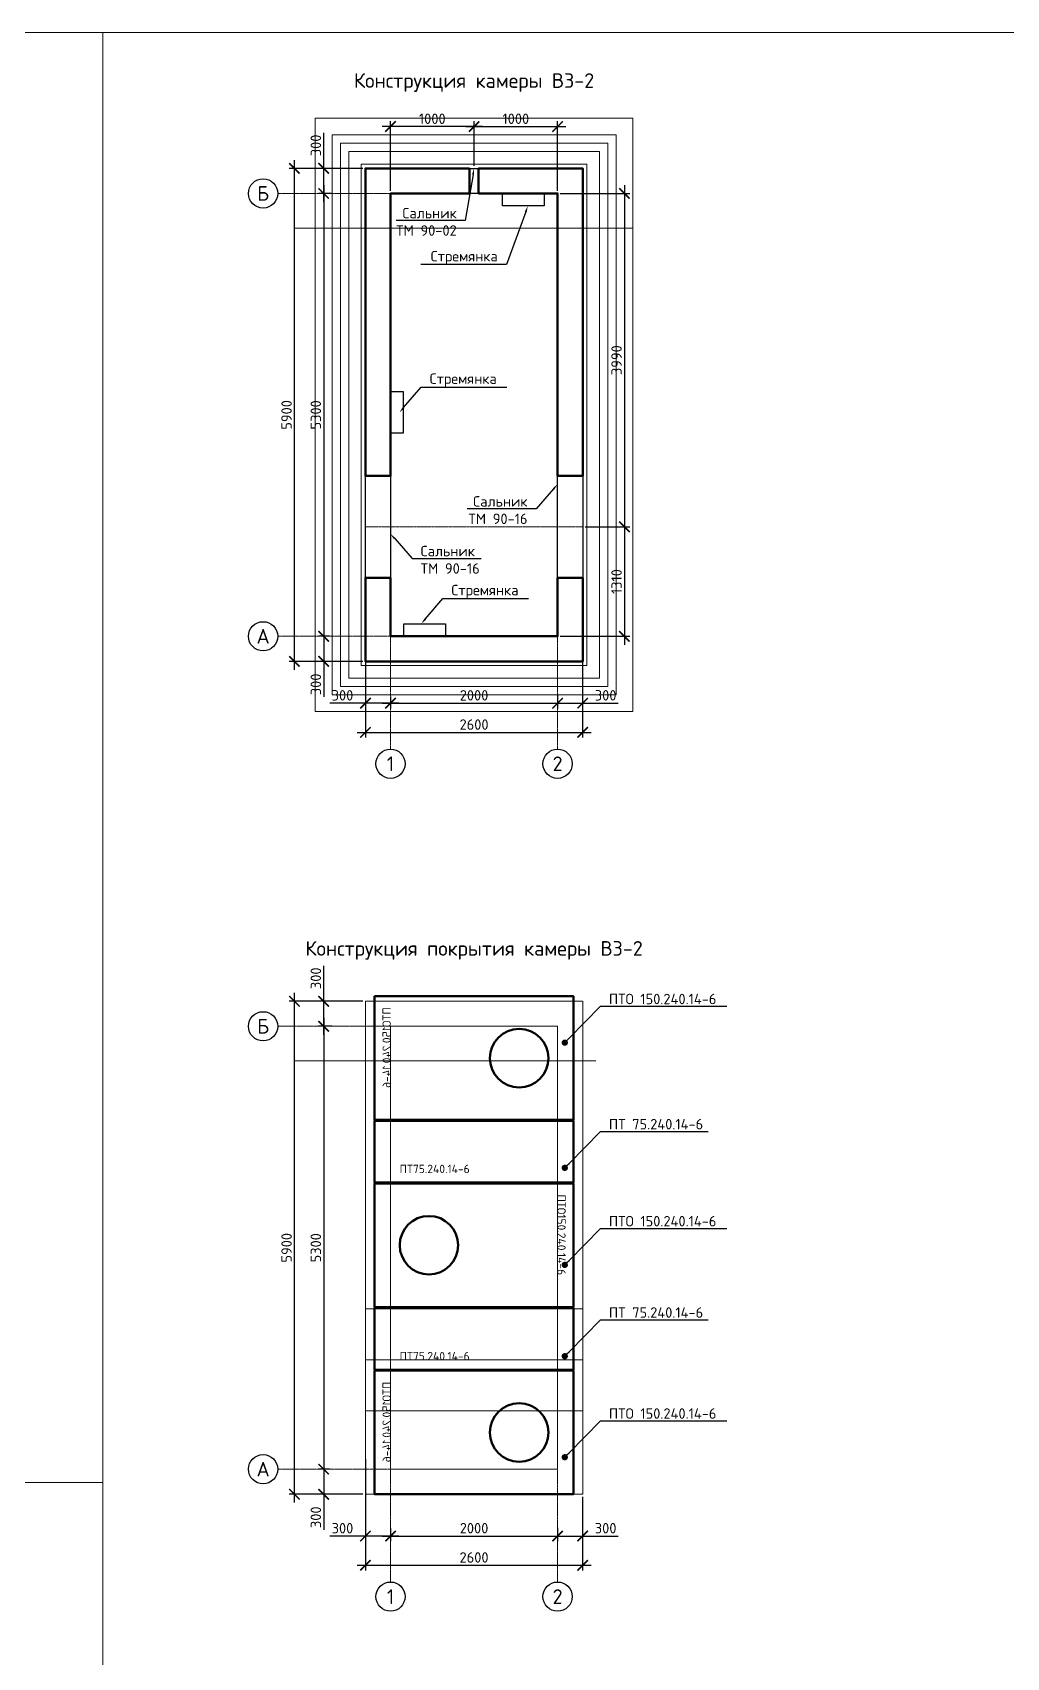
# Model space of a CAD drawing. Header units: millimetres. Extents: x 4549725 to 4654742, y -2132028 to -2073990.
# Drawn here: x 4595594 to 4607252, y -2109401 to -2089955 of the extents above; entities that cross this region are included whole.
import ezdxf
from ezdxf import colors
from ezdxf.entities.mleader import LeaderData, LeaderLine
from ezdxf.math import Vec2, Vec3

# ---------------------------------------------------------------- set-up
doc = ezdxf.new("R2010")
doc.units = ezdxf.units.MM
doc.linetypes.add('CENTER2', pattern=[28.575, 19.05, -3.175, 3.175, -3.175])
doc.linetypes.add('HIDDEN', pattern=[9.525, 6.35, -3.175])
doc.layers.get('Defpoints').update_dxf_attribs({"color": 3})
for name, color, linetype, lineweight in [('второстепенные', 7, 'Continuous', 25), ('выноски', 7, 'Continuous', 20), ('невидимые', 7, 'HIDDEN', 18), ('Оси', 7, 'CENTER2', 20), ('основная конструкция', 7, 'Continuous', 50), ('Текст', 7, 'Continuous', 18)]:
    doc.layers.add(name, color=color, linetype=linetype, lineweight=lineweight)
doc.layers.add('помощь', color=1, linetype='Continuous', lineweight=0, plot=False)
doc.layers.add('Размеры', color=7, linetype='Continuous')
doc.styles.add('ISOCPEUR', font='isocpeur.ttf')
doc.dimstyles.new('SPDS-ISOCUP', dxfattribs={"dimscale": 100, "dimtxt": 2.5, "dimasz": 2.5, "dimexe": 1.25, "dimexo": 0.625, "dimtad": 1, "dimdec": 0, "dimrnd": 0.001, "dimtxsty": 'ISOCPEUR', "dimblk": 'ARCHTICK', "dimcen": 2.5, "dimdle": 2, "dimadec": 0, "dimazin": 2, "dimtfac": 0.75, "dimtdec": 0, "dimtmove": 1, "dimatfit": 3, "dimfxl": 1, "dimtolj": 1, "dimarcsym": 1})

# ---------------------------------------------------------------- blocks, each defined once
blk = doc.blocks.new('_ArchTick')
at = {"color": 0, "linetype": 'ByBlock', "const_width": 0.15}
blk.add_lwpolyline([(-0.5, -0.5), (0.5, 0.5)], dxfattribs=at)
blk = doc.blocks.new('*D227')
at = {"layer": 'Defpoints', "color": 0, "transparency": 16777216}
for p in [(4599579, -2097031), (4599579, -2097981), (4599879, -2097869)]:
    blk.add_point(p, dxfattribs=at)
at = {"layer": 'Размеры', "color": 0, "lineweight": -2, "transparency": 16777216}
for p, q in [((4599579, -2097062), (4599579, -2098043)), ((4599579, -2097981), (4599154, -2097981)), ((4599979, -2097981), (4599579, -2097981)), ((4599879, -2097900), (4599879, -2098043))]:
    blk.add_line(p, q, dxfattribs=at)
at = {"layer": 'Размеры', "color": 0, "lineweight": -2, "transparency": 16777216, "xscale": 125, "yscale": 125, "zscale": 125, "rotation": 180}
blk.add_blockref('_ArchTick', (4599579, -2097981), dxfattribs=at)
at = {"layer": 'Размеры', "color": 0, "lineweight": -2, "transparency": 16777216, "xscale": 125, "yscale": 125, "zscale": 125}
blk.add_blockref('_ArchTick', (4599879, -2097981), dxfattribs=at)
at = {"layer": 'Размеры', "color": 0, "transparency": 16777216, "insert": (4599304, -2097887), "char_height": 125, "attachment_point": 5, "style": 'ISOCPEUR'}
blk.add_mtext('\\A1;300', dxfattribs=at)
blk = doc.blocks.new('*D228')
at = {"layer": 'Defpoints', "color": 0, "transparency": 16777216}
for p in [(4601879, -2097860), (4599879, -2097869), (4601879, -2097981)]:
    blk.add_point(p, dxfattribs=at)
at = {"layer": 'Размеры', "color": 0, "lineweight": -2, "transparency": 16777216}
for p, q in [((4599779, -2097981), (4601979, -2097981)), ((4599879, -2097900), (4599879, -2098043)), ((4601879, -2097891), (4601879, -2098043))]:
    blk.add_line(p, q, dxfattribs=at)
at = {"layer": 'Размеры', "color": 0, "lineweight": -2, "transparency": 16777216, "xscale": 125, "yscale": 125, "zscale": 125, "rotation": 180}
blk.add_blockref('_ArchTick', (4599879, -2097981), dxfattribs=at)
at = {"layer": 'Размеры', "color": 0, "lineweight": -2, "transparency": 16777216, "xscale": 125, "yscale": 125, "zscale": 125}
blk.add_blockref('_ArchTick', (4601879, -2097981), dxfattribs=at)
at = {"layer": 'Размеры', "color": 0, "transparency": 16777216, "insert": (4600879, -2097887), "char_height": 125, "attachment_point": 5, "style": 'ISOCPEUR'}
blk.add_mtext('\\A1;2000', dxfattribs=at)
blk = doc.blocks.new('*D229')
at = {"layer": 'Defpoints', "color": 0, "transparency": 16777216}
for p in [(4602179, -2097031), (4601879, -2097860), (4602179, -2097981)]:
    blk.add_point(p, dxfattribs=at)
at = {"layer": 'Размеры', "color": 0, "lineweight": -2, "transparency": 16777216}
for p, q in [((4602179, -2097062), (4602179, -2098043)), ((4601779, -2097981), (4602179, -2097981)), ((4601879, -2097891), (4601879, -2098043)), ((4602179, -2097981), (4602604, -2097981))]:
    blk.add_line(p, q, dxfattribs=at)
at = {"layer": 'Размеры', "color": 0, "lineweight": -2, "transparency": 16777216, "xscale": 125, "yscale": 125, "zscale": 125, "rotation": 180}
blk.add_blockref('_ArchTick', (4601879, -2097981), dxfattribs=at)
at = {"layer": 'Размеры', "color": 0, "lineweight": -2, "transparency": 16777216, "xscale": 125, "yscale": 125, "zscale": 125}
blk.add_blockref('_ArchTick', (4602179, -2097981), dxfattribs=at)
at = {"layer": 'Размеры', "color": 0, "transparency": 16777216, "insert": (4602454, -2097887), "char_height": 125, "attachment_point": 5, "style": 'ISOCPEUR'}
blk.add_mtext('\\A1;300', dxfattribs=at)
blk = doc.blocks.new('*D195')
at = {"layer": 'Defpoints', "color": 0, "transparency": 16777216}
for p in [(4599579, -2097481), (4602179, -2097481), (4602179, -2098331)]:
    blk.add_point(p, dxfattribs=at)
at = {"layer": 'Размеры', "color": 0, "lineweight": -2, "transparency": 16777216}
for p, q in [((4599579, -2097512), (4599579, -2098393)), ((4602179, -2097512), (4602179, -2098393)), ((4599479, -2098331), (4602279, -2098331))]:
    blk.add_line(p, q, dxfattribs=at)
at = {"layer": 'Размеры', "color": 0, "lineweight": -2, "transparency": 16777216, "xscale": 125, "yscale": 125, "zscale": 125, "rotation": 180}
blk.add_blockref('_ArchTick', (4599579, -2098331), dxfattribs=at)
at = {"layer": 'Размеры', "color": 0, "lineweight": -2, "transparency": 16777216, "xscale": 125, "yscale": 125, "zscale": 125}
blk.add_blockref('_ArchTick', (4602179, -2098331), dxfattribs=at)
at = {"layer": 'Размеры', "color": 0, "transparency": 16777216, "insert": (4600879, -2098237), "char_height": 125, "attachment_point": 5, "style": 'ISOCPEUR'}
blk.add_mtext('\\A1;2600', dxfattribs=at)
blk = doc.blocks.new('*D196')
at = {"layer": 'Defpoints', "color": 0, "transparency": 16777216}
for p in [(4599079, -2091581), (4599579, -2091581), (4599204, -2091881)]:
    blk.add_point(p, dxfattribs=at)
at = {"layer": 'Размеры', "color": 0, "lineweight": -2, "transparency": 16777216}
for p, q in [((4599079, -2091581), (4599079, -2091156)), ((4599548, -2091581), (4599017, -2091581)), ((4599079, -2091981), (4599079, -2091581)), ((4599173, -2091881), (4599017, -2091881))]:
    blk.add_line(p, q, dxfattribs=at)
at = {"layer": 'Размеры', "color": 0, "lineweight": -2, "transparency": 16777216, "xscale": 125, "yscale": 125, "zscale": 125}
for p, rotation in [((4599079, -2091581), 90), ((4599079, -2091881), 270)]:
    blk.add_blockref('_ArchTick', p, dxfattribs=dict(at, rotation=rotation))
at = {"layer": 'Размеры', "color": 0, "transparency": 16777216, "insert": (4598985, -2091306), "char_height": 125, "attachment_point": 5, "rotation": 90, "style": 'ISOCPEUR'}
blk.add_mtext('\\A1;300', dxfattribs=at)
blk = doc.blocks.new('*D197')
at = {"layer": 'Defpoints', "color": 0, "transparency": 16777216}
for p in [(4599199, -2091881), (4599079, -2097181), (4599180, -2097181)]:
    blk.add_point(p, dxfattribs=at)
at = {"layer": 'Размеры', "color": 0, "lineweight": -2, "transparency": 16777216}
for p, q in [((4599079, -2091781), (4599079, -2097281)), ((4599168, -2091881), (4599017, -2091881)), ((4599148, -2097181), (4599017, -2097181))]:
    blk.add_line(p, q, dxfattribs=at)
at = {"layer": 'Размеры', "color": 0, "lineweight": -2, "transparency": 16777216, "xscale": 125, "yscale": 125, "zscale": 125}
for p, rotation in [((4599079, -2091881), 90), ((4599079, -2097181), 270)]:
    blk.add_blockref('_ArchTick', p, dxfattribs=dict(at, rotation=rotation))
at = {"layer": 'Размеры', "color": 0, "transparency": 16777216, "insert": (4598985, -2094531), "char_height": 125, "attachment_point": 5, "rotation": 90, "style": 'ISOCPEUR'}
blk.add_mtext('\\A1;5300', dxfattribs=at)
blk = doc.blocks.new('*D198')
at = {"layer": 'Defpoints', "color": 0, "transparency": 16777216}
for p in [(4599180, -2097181), (4599079, -2097481), (4599579, -2097481)]:
    blk.add_point(p, dxfattribs=at)
at = {"layer": 'Размеры', "color": 0, "lineweight": -2, "transparency": 16777216}
for p, q in [((4599079, -2097081), (4599079, -2097481)), ((4599148, -2097181), (4599017, -2097181)), ((4599548, -2097481), (4599017, -2097481)), ((4599079, -2097481), (4599079, -2097906))]:
    blk.add_line(p, q, dxfattribs=at)
at = {"layer": 'Размеры', "color": 0, "lineweight": -2, "transparency": 16777216, "xscale": 125, "yscale": 125, "zscale": 125}
for p, rotation in [((4599079, -2097181), 90), ((4599079, -2097481), 270)]:
    blk.add_blockref('_ArchTick', p, dxfattribs=dict(at, rotation=rotation))
at = {"layer": 'Размеры', "color": 0, "transparency": 16777216, "insert": (4598985, -2097756), "char_height": 125, "attachment_point": 5, "rotation": 90, "style": 'ISOCPEUR'}
blk.add_mtext('\\A1;300', dxfattribs=at)
blk = doc.blocks.new('*D199')
at = {"layer": 'Defpoints', "color": 0, "transparency": 16777216}
for p in [(4598729, -2091581), (4599579, -2091581), (4599579, -2097481)]:
    blk.add_point(p, dxfattribs=at)
at = {"layer": 'Размеры', "color": 0, "lineweight": -2, "transparency": 16777216}
for p, q in [((4599548, -2091581), (4598667, -2091581)), ((4598729, -2097581), (4598729, -2091481)), ((4599548, -2097481), (4598667, -2097481))]:
    blk.add_line(p, q, dxfattribs=at)
at = {"layer": 'Размеры', "color": 0, "lineweight": -2, "transparency": 16777216, "xscale": 125, "yscale": 125, "zscale": 125}
for p, rotation in [((4598729, -2091581), 90), ((4598729, -2097481), 270)]:
    blk.add_blockref('_ArchTick', p, dxfattribs=dict(at, rotation=rotation))
at = {"layer": 'Размеры', "color": 0, "transparency": 16777216, "insert": (4598635, -2094531), "char_height": 125, "attachment_point": 5, "rotation": 90, "style": 'ISOCPEUR'}
blk.add_mtext('\\A1;5900', dxfattribs=at)
blk = doc.blocks.new('*D204')
at = {"layer": 'Defpoints', "color": 0, "transparency": 16777216}
for p in [(4601879, -2091881), (4602179, -2095871), (4602679, -2095871)]:
    blk.add_point(p, dxfattribs=at)
at = {"layer": 'Размеры', "color": 0, "lineweight": -2, "transparency": 16777216}
for p, q in [((4602679, -2091781), (4602679, -2095971)), ((4601910, -2091881), (4602742, -2091881)), ((4602210, -2095871), (4602742, -2095871))]:
    blk.add_line(p, q, dxfattribs=at)
at = {"layer": 'Размеры', "color": 0, "lineweight": -2, "transparency": 16777216, "xscale": 125, "yscale": 125, "zscale": 125}
for p, rotation in [((4602679, -2091881), 90), ((4602679, -2095871), 270)]:
    blk.add_blockref('_ArchTick', p, dxfattribs=dict(at, rotation=rotation))
at = {"layer": 'Размеры', "color": 0, "transparency": 16777216, "insert": (4602585, -2093876), "char_height": 125, "attachment_point": 5, "rotation": 90, "style": 'ISOCPEUR'}
blk.add_mtext('\\A1;3990', dxfattribs=at)
blk = doc.blocks.new('*D230')
at = {"layer": 'Defpoints', "color": 0, "transparency": 16777216}
for p in [(4599579, -2106998), (4599579, -2107948), (4599879, -2107823)]:
    blk.add_point(p, dxfattribs=at)
at = {"layer": 'Размеры', "color": 0, "lineweight": -2, "transparency": 16777216}
for p, q in [((4599579, -2107029), (4599579, -2108010)), ((4599579, -2107948), (4599154, -2107948)), ((4599979, -2107948), (4599579, -2107948)), ((4599879, -2107854), (4599879, -2108010))]:
    blk.add_line(p, q, dxfattribs=at)
at = {"layer": 'Размеры', "color": 0, "lineweight": -2, "transparency": 16777216, "xscale": 125, "yscale": 125, "zscale": 125, "rotation": 180}
blk.add_blockref('_ArchTick', (4599579, -2107948), dxfattribs=at)
at = {"layer": 'Размеры', "color": 0, "lineweight": -2, "transparency": 16777216, "xscale": 125, "yscale": 125, "zscale": 125}
blk.add_blockref('_ArchTick', (4599879, -2107948), dxfattribs=at)
at = {"layer": 'Размеры', "color": 0, "transparency": 16777216, "insert": (4599304, -2107854), "char_height": 125, "attachment_point": 5, "style": 'ISOCPEUR'}
blk.add_mtext('\\A1;300', dxfattribs=at)
blk = doc.blocks.new('*D231')
at = {"layer": 'Defpoints', "color": 0, "transparency": 16777216}
for p in [(4599879, -2107823), (4601879, -2107817), (4601879, -2107948)]:
    blk.add_point(p, dxfattribs=at)
at = {"layer": 'Размеры', "color": 0, "lineweight": -2, "transparency": 16777216}
for p, q in [((4599779, -2107948), (4601979, -2107948)), ((4599879, -2107854), (4599879, -2108010)), ((4601879, -2107848), (4601879, -2108010))]:
    blk.add_line(p, q, dxfattribs=at)
at = {"layer": 'Размеры', "color": 0, "lineweight": -2, "transparency": 16777216, "xscale": 125, "yscale": 125, "zscale": 125, "rotation": 180}
blk.add_blockref('_ArchTick', (4599879, -2107948), dxfattribs=at)
at = {"layer": 'Размеры', "color": 0, "lineweight": -2, "transparency": 16777216, "xscale": 125, "yscale": 125, "zscale": 125}
blk.add_blockref('_ArchTick', (4601879, -2107948), dxfattribs=at)
at = {"layer": 'Размеры', "color": 0, "transparency": 16777216, "insert": (4600879, -2107854), "char_height": 125, "attachment_point": 5, "style": 'ISOCPEUR'}
blk.add_mtext('\\A1;2000', dxfattribs=at)
blk = doc.blocks.new('*D232')
at = {"layer": 'Defpoints', "color": 0, "transparency": 16777216}
for p in [(4602179, -2107448), (4601879, -2107817), (4602179, -2107948)]:
    blk.add_point(p, dxfattribs=at)
at = {"layer": 'Размеры', "color": 0, "lineweight": -2, "transparency": 16777216}
for p, q in [((4602179, -2107479), (4602179, -2108010)), ((4601779, -2107948), (4602179, -2107948)), ((4601879, -2107848), (4601879, -2108010)), ((4602179, -2107948), (4602604, -2107948))]:
    blk.add_line(p, q, dxfattribs=at)
at = {"layer": 'Размеры', "color": 0, "lineweight": -2, "transparency": 16777216, "xscale": 125, "yscale": 125, "zscale": 125, "rotation": 180}
blk.add_blockref('_ArchTick', (4601879, -2107948), dxfattribs=at)
at = {"layer": 'Размеры', "color": 0, "lineweight": -2, "transparency": 16777216, "xscale": 125, "yscale": 125, "zscale": 125}
blk.add_blockref('_ArchTick', (4602179, -2107948), dxfattribs=at)
at = {"layer": 'Размеры', "color": 0, "transparency": 16777216, "insert": (4602454, -2107854), "char_height": 125, "attachment_point": 5, "style": 'ISOCPEUR'}
blk.add_mtext('\\A1;300', dxfattribs=at)
blk = doc.blocks.new('*D205')
at = {"layer": 'Defpoints', "color": 0, "transparency": 16777216}
for p in [(4599579, -2107448), (4602179, -2107448), (4602179, -2108298)]:
    blk.add_point(p, dxfattribs=at)
at = {"layer": 'Размеры', "color": 0, "lineweight": -2, "transparency": 16777216}
for p, q in [((4599579, -2107479), (4599579, -2108360)), ((4602179, -2107479), (4602179, -2108360)), ((4599479, -2108298), (4602279, -2108298))]:
    blk.add_line(p, q, dxfattribs=at)
at = {"layer": 'Размеры', "color": 0, "lineweight": -2, "transparency": 16777216, "xscale": 125, "yscale": 125, "zscale": 125, "rotation": 180}
blk.add_blockref('_ArchTick', (4599579, -2108298), dxfattribs=at)
at = {"layer": 'Размеры', "color": 0, "lineweight": -2, "transparency": 16777216, "xscale": 125, "yscale": 125, "zscale": 125}
blk.add_blockref('_ArchTick', (4602179, -2108298), dxfattribs=at)
at = {"layer": 'Размеры', "color": 0, "transparency": 16777216, "insert": (4600879, -2108204), "char_height": 125, "attachment_point": 5, "style": 'ISOCPEUR'}
blk.add_mtext('\\A1;2600', dxfattribs=at)
blk = doc.blocks.new('пто150.240.14-6')
blk.add_lwpolyline([(580350, 145945), (581830, 145945), (581830, 143565), (580350, 143565)], close=True)
blk.add_circle((581090, 144215), 350)
at = {"layer": 'помощь', "insert": (580482, 145851), "char_height": 100, "attachment_point": 1, "style": 'ISOCPEUR'}
blk.add_mtext('ПТО150.240.14-6', dxfattribs=at)
blk = doc.blocks.new('*D219')
at = {"layer": 'Defpoints', "color": 0, "transparency": 16777216}
for p in [(4602179, -2095871), (4601879, -2097181), (4602679, -2097181)]:
    blk.add_point(p, dxfattribs=at)
at = {"layer": 'Размеры', "color": 0, "lineweight": -2, "transparency": 16777216}
for p, q in [((4602210, -2095871), (4602742, -2095871)), ((4602679, -2095771), (4602679, -2097281)), ((4601910, -2097181), (4602742, -2097181))]:
    blk.add_line(p, q, dxfattribs=at)
at = {"layer": 'Размеры', "color": 0, "lineweight": -2, "transparency": 16777216, "xscale": 125, "yscale": 125, "zscale": 125}
for p, rotation in [((4602679, -2095871), 90), ((4602679, -2097181), 270)]:
    blk.add_blockref('_ArchTick', p, dxfattribs=dict(at, rotation=rotation))
at = {"layer": 'Размеры', "color": 0, "transparency": 16777216, "insert": (4602585, -2096526), "char_height": 125, "attachment_point": 5, "rotation": 90, "style": 'ISOCPEUR'}
blk.add_mtext('\\A1;1310', dxfattribs=at)
blk = doc.blocks.new('*D220')
at = {"layer": 'Defpoints', "color": 0, "transparency": 16777216}
for p in [(4599079, -2101548), (4599579, -2101548), (4599206, -2101848)]:
    blk.add_point(p, dxfattribs=at)
at = {"layer": 'Размеры', "color": 0, "lineweight": -2, "transparency": 16777216}
for p, q in [((4599079, -2101548), (4599079, -2101123)), ((4599548, -2101548), (4599017, -2101548)), ((4599079, -2101948), (4599079, -2101548)), ((4599175, -2101848), (4599017, -2101848))]:
    blk.add_line(p, q, dxfattribs=at)
at = {"layer": 'Размеры', "color": 0, "lineweight": -2, "transparency": 16777216, "xscale": 125, "yscale": 125, "zscale": 125}
for p, rotation in [((4599079, -2101548), 90), ((4599079, -2101848), 270)]:
    blk.add_blockref('_ArchTick', p, dxfattribs=dict(at, rotation=rotation))
at = {"layer": 'Размеры', "color": 0, "transparency": 16777216, "insert": (4598985, -2101273), "char_height": 125, "attachment_point": 5, "rotation": 90, "style": 'ISOCPEUR'}
blk.add_mtext('\\A1;300', dxfattribs=at)
blk = doc.blocks.new('*D221')
at = {"layer": 'Defpoints', "color": 0, "transparency": 16777216}
for p in [(4599199, -2101848), (4599079, -2107148), (4599180, -2107148)]:
    blk.add_point(p, dxfattribs=at)
at = {"layer": 'Размеры', "color": 0, "lineweight": -2, "transparency": 16777216}
for p, q in [((4599079, -2101748), (4599079, -2107248)), ((4599168, -2101848), (4599017, -2101848)), ((4599148, -2107148), (4599017, -2107148))]:
    blk.add_line(p, q, dxfattribs=at)
at = {"layer": 'Размеры', "color": 0, "lineweight": -2, "transparency": 16777216, "xscale": 125, "yscale": 125, "zscale": 125}
for p, rotation in [((4599079, -2101848), 90), ((4599079, -2107148), 270)]:
    blk.add_blockref('_ArchTick', p, dxfattribs=dict(at, rotation=rotation))
at = {"layer": 'Размеры', "color": 0, "transparency": 16777216, "insert": (4598985, -2104498), "char_height": 125, "attachment_point": 5, "rotation": 90, "style": 'ISOCPEUR'}
blk.add_mtext('\\A1;5300', dxfattribs=at)
blk = doc.blocks.new('*D222')
at = {"layer": 'Defpoints', "color": 0, "transparency": 16777216}
for p in [(4599180, -2107148), (4599079, -2107448), (4599579, -2107448)]:
    blk.add_point(p, dxfattribs=at)
at = {"layer": 'Размеры', "color": 0, "lineweight": -2, "transparency": 16777216}
for p, q in [((4599148, -2107148), (4599017, -2107148)), ((4599079, -2107048), (4599079, -2107448)), ((4599548, -2107448), (4599017, -2107448)), ((4599079, -2107448), (4599079, -2107873))]:
    blk.add_line(p, q, dxfattribs=at)
at = {"layer": 'Размеры', "color": 0, "lineweight": -2, "transparency": 16777216, "xscale": 125, "yscale": 125, "zscale": 125}
for p, rotation in [((4599079, -2107148), 90), ((4599079, -2107448), 270)]:
    blk.add_blockref('_ArchTick', p, dxfattribs=dict(at, rotation=rotation))
at = {"layer": 'Размеры', "color": 0, "transparency": 16777216, "insert": (4598985, -2107723), "char_height": 125, "attachment_point": 5, "rotation": 90, "style": 'ISOCPEUR'}
blk.add_mtext('\\A1;300', dxfattribs=at)
blk = doc.blocks.new('*D223')
at = {"layer": 'Defpoints', "color": 0, "transparency": 16777216}
for p in [(4598729, -2101548), (4599579, -2101548), (4599579, -2107448)]:
    blk.add_point(p, dxfattribs=at)
at = {"layer": 'Размеры', "color": 0, "lineweight": -2, "transparency": 16777216}
for p, q in [((4599548, -2101548), (4598667, -2101548)), ((4598729, -2107548), (4598729, -2101448)), ((4599548, -2107448), (4598667, -2107448))]:
    blk.add_line(p, q, dxfattribs=at)
at = {"layer": 'Размеры', "color": 0, "lineweight": -2, "transparency": 16777216, "xscale": 125, "yscale": 125, "zscale": 125}
for p, rotation in [((4598729, -2101548), 90), ((4598729, -2107448), 270)]:
    blk.add_blockref('_ArchTick', p, dxfattribs=dict(at, rotation=rotation))
at = {"layer": 'Размеры', "color": 0, "transparency": 16777216, "insert": (4598635, -2104498), "char_height": 125, "attachment_point": 5, "rotation": 90, "style": 'ISOCPEUR'}
blk.add_mtext('\\A1;5900', dxfattribs=at)
blk = doc.blocks.new('_Dot')
at = {"color": 0, "linetype": 'ByBlock', "lineweight": -2}
blk.add_line((-0.5, 0), (-1, 0), dxfattribs=at)
at = {"color": 0, "linetype": 'ByBlock', "const_width": 0.5}
blk.add_lwpolyline([(-0.25, 0, 1), (0.25, 0, 1)], format="xyb", close=True, dxfattribs=at)
blk = doc.blocks.new('*D383')
at = {"layer": 'Defpoints', "color": 0, "transparency": 16777216}
for p in [(4599879, -2091081), (4600879, -2091581), (4599879, -2091881)]:
    blk.add_point(p, dxfattribs=at)
at = {"layer": 'Размеры', "color": 0, "lineweight": -2, "transparency": 16777216}
for p, q in [((4599879, -2091850), (4599879, -2091018)), ((4600879, -2091550), (4600879, -2091018)), ((4600979, -2091081), (4599779, -2091081))]:
    blk.add_line(p, q, dxfattribs=at)
at = {"layer": 'Размеры', "color": 0, "lineweight": -2, "transparency": 16777216, "xscale": 125, "yscale": 125, "zscale": 125, "rotation": 180}
blk.add_blockref('_ArchTick', (4599879, -2091081), dxfattribs=at)
at = {"layer": 'Размеры', "color": 0, "lineweight": -2, "transparency": 16777216, "xscale": 125, "yscale": 125, "zscale": 125}
blk.add_blockref('_ArchTick', (4600879, -2091081), dxfattribs=at)
at = {"layer": 'Размеры', "color": 0, "transparency": 16777216, "insert": (4600379, -2090987), "char_height": 125, "attachment_point": 5, "style": 'ISOCPEUR'}
blk.add_mtext('\\A1;1000', dxfattribs=at)
blk = doc.blocks.new('*D384')
at = {"layer": 'Defpoints', "color": 0, "transparency": 16777216}
for p in [(4601879, -2091081), (4600879, -2091581), (4601879, -2091881)]:
    blk.add_point(p, dxfattribs=at)
at = {"layer": 'Размеры', "color": 0, "lineweight": -2, "transparency": 16777216}
for p, q in [((4600879, -2091550), (4600879, -2091018)), ((4601879, -2091850), (4601879, -2091018)), ((4600779, -2091081), (4601979, -2091081))]:
    blk.add_line(p, q, dxfattribs=at)
at = {"layer": 'Размеры', "color": 0, "lineweight": -2, "transparency": 16777216, "xscale": 125, "yscale": 125, "zscale": 125, "rotation": 180}
blk.add_blockref('_ArchTick', (4600879, -2091081), dxfattribs=at)
at = {"layer": 'Размеры', "color": 0, "lineweight": -2, "transparency": 16777216, "xscale": 125, "yscale": 125, "zscale": 125}
blk.add_blockref('_ArchTick', (4601879, -2091081), dxfattribs=at)
at = {"layer": 'Размеры', "color": 0, "transparency": 16777216, "insert": (4601379, -2090987), "char_height": 125, "attachment_point": 5, "style": 'ISOCPEUR'}
blk.add_mtext('\\A1;1000', dxfattribs=at)

msp = doc.modelspace()

# ---------------------------------------------------------------- linework, layer by layer
at = {"layer": 'второстепенные'}
for points in [[(4600825.2, -2091580.8), (4600933.2, -2091580.8), (4600933.2, -2091880.8), (4600825.2, -2091880.8)], [(4601719.2, -2091880.8), (4601719.2, -2092030.8), (4601219.2, -2092030.8), (4601219.2, -2091880.8)], [(4599879.2, -2094250.8), (4600029.2, -2094250.8), (4600029.2, -2094750.8), (4599879.2, -2094750.8)], [(4599579.2, -2095260.8), (4599879.2, -2095260.8), (4599879.2, -2096480.8), (4599579.2, -2096480.8)], [(4601879.2, -2095260.8), (4602179.2, -2095260.8), (4602179.2, -2096480.8), (4601879.2, -2096480.8)], [(4600539.2, -2097030.8), (4600539.2, -2097180.8), (4600039.2, -2097180.8), (4600039.2, -2097030.8)]]:
    msp.add_lwpolyline(points, close=True, dxfattribs=at)
for centre in [(4598354.2, -2091880.8), (4598354.2, -2097180.8), (4599879.2, -2098705.8), (4601879.2, -2098705.8), (4598354.2, -2101847.9), (4598354.2, -2107147.9), (4599879.2, -2108672.9), (4601879.2, -2108672.9)]:
    msp.add_circle(centre, 175, dxfattribs=at)
at = {"layer": 'выноски'}
for points in [[(4598727.1, -2092298.2), (4602784, -2092298.2)], [(4598727.1, -2102261.6), (4602335.3, -2102261.6)]]:
    msp.add_lwpolyline(points, dxfattribs=at)
at = {"layer": 'невидимые'}
for points in [[(4599579.2, -2101547.9), (4602179.2, -2101547.9), (4602179.2, -2107447.9), (4599579.2, -2107447.9)], [(4599879.2, -2101847.9), (4601879.2, -2101847.9), (4601879.2, -2107147.9), (4599879.2, -2107147.9)]]:
    msp.add_lwpolyline(points, close=True, dxfattribs=at)
at = {"layer": 'Оси', "ltscale": 0.2}
for points in [[(4599879.2, -2091880.8), (4598529.2, -2091880.8)], [(4602179.2, -2095870.8), (4599579.2, -2095870.8)], [(4599879.2, -2097180.8), (4598529.2, -2097180.8)], [(4599879.2, -2097180.8), (4599879.2, -2098530.8)], [(4601879.2, -2097180.8), (4601879.2, -2098530.8)], [(4599883.3, -2101847.9), (4598529.2, -2101847.9)], [(4599879.2, -2107147.9), (4598529.2, -2107147.9)], [(4599879.2, -2107147.9), (4599879.2, -2108497.9)], [(4601879.2, -2107147.9), (4601879.2, -2108497.9)]]:
    msp.add_lwpolyline(points, dxfattribs=at)
at = {"layer": 'основная конструкция'}
for points in [[(4600825.2, -2091580.8), (4599579.2, -2091580.8), (4599579.2, -2095260.8), (4599879.2, -2095260.8), (4599879.2, -2091880.8), (4600825.2, -2091880.8)], [(4600933.2, -2091880.8), (4601879.2, -2091880.8), (4601879.2, -2095260.8), (4602179.2, -2095260.8), (4602179.2, -2091580.8), (4600933.2, -2091580.8)], [(4599879.2, -2096480.8), (4599879.2, -2097180.8), (4601879.2, -2097180.8), (4601879.2, -2096480.8), (4602179.2, -2096480.8), (4602179.2, -2097480.8), (4599579.2, -2097480.8), (4599579.2, -2096480.8)], [(4599689.2, -2103717.9), (4599689.2, -2102977.9), (4602069.2, -2102977.9), (4602069.2, -2103717.9)], [(4599689.2, -2105957.9), (4599689.2, -2105217.9), (4602069.2, -2105217.9), (4602069.2, -2105957.9)]]:
    msp.add_lwpolyline(points, close=True, dxfattribs=at)
at = {"layer": 'помощь'}
for points in [[(4569622.6, -2089955), (4596436.1, -2089955), (4596436.1, -2107306.7), (4569622.6, -2107306.7)], [(4596436.1, -2089955), (4623249.6, -2089955), (4623249.6, -2111978.9), (4596436.1, -2111978.9)], [(4598979.2, -2090980.8), (4602779.2, -2090980.8), (4602779.2, -2098080.8), (4598979.2, -2098080.8)], [(4599179.2, -2091180.8), (4602579.2, -2091180.8), (4602579.2, -2097880.8), (4599179.2, -2097880.8)], [(4599279.2, -2091280.8), (4602479.2, -2091280.8), (4602479.2, -2097780.8), (4599279.2, -2097780.8)], [(4599379.2, -2091380.8), (4602379.2, -2091380.8), (4602379.2, -2097680.8), (4599379.2, -2097680.8)], [(4599529.2, -2091530.8), (4602229.2, -2091530.8), (4602229.2, -2097530.8), (4599529.2, -2097530.8)]]:
    msp.add_lwpolyline(points, close=True, dxfattribs=at)
for points in [[(4599579.2, -2105227.9), (4602179.2, -2105227.9)], [(4599579.2, -2105837.9), (4602179.2, -2105837.9)], [(4599579.2, -2106447.9), (4602179.2, -2106447.9)]]:
    msp.add_lwpolyline(points, dxfattribs=at)

# ---------------------------------------------------------------- block references
at = {"layer": 'основная конструкция', "xscale": -1, "rotation": 90}
for p in [(4745634.1, -1521138.2), (4745634.1, -1525618.2)]:
    msp.add_blockref('пто150.240.14-6', p, dxfattribs=at)
at = {"layer": 'основная конструкция', "rotation": 270}
msp.add_blockref('пто150.240.14-6', (4456124.3, -1523378.2), dxfattribs=at)

# ---------------------------------------------------------------- texts
at = {"layer": 'помощь', "char_height": 100, "attachment_point": 7, "style": 'ISOCPEUR'}
for insert in [(4599987.9, -2103604.3), (4599987.9, -2105844.3)]:
    msp.add_mtext('ПТ75.240.14-6', dxfattribs=dict(at, insert=insert))
at = {"layer": 'Текст', "char_height": 175, "attachment_point": 5, "style": 'ISOCPEUR'}
for s, insert, width in [('Конструкция камеры В3-2', (4600879.2, -2090553.9), 3097.77), ('Б', (4598354.2, -2091880.8), 501.641), ('А', (4598354.2, -2097180.8), 501.641), ('1', (4599879.2, -2098705.8), 501.641), ('2', (4601879.2, -2098705.8), 501.641), ('Конструкция покрытия камеры В3-2', (4600879.2, -2100939.3), 4379.054), ('Б', (4598354.2, -2101847.9), 501.641), ('А', (4598354.2, -2107147.9), 501.641), ('1', (4599879.2, -2108672.9), 501.641), ('2', (4601879.2, -2108672.9), 501.641)]:
    msp.add_mtext(s, dxfattribs=dict(at, insert=insert, width=width))

# ---------------------------------------------------------------- dimensions: what is measured, and where the dimension line sits
at = {"layer": 'Размеры'}
for base, p1, p2, override, picture, middle in [((4599879.2, -2091080.8), (4600879.2, -2091580.8), (4599879.2, -2091880.8), {"dimscale": 50, "dimtmove": 0}, '*D383', (4600379.2, -2090987.1)), ((4601879.2, -2091080.8), (4600879.2, -2091580.8), (4601879.2, -2091880.8), {"dimscale": 50}, '*D384', (4601379.2, -2090987.1)), ((4599579.2, -2097980.8), (4599879.2, -2097868.8), (4599579.2, -2097030.8), {"dimscale": 50, "dimtmove": 0}, '*D227', (4599304.2, -2097887.1)), ((4602179.2, -2097980.8), (4601879.2, -2097860.1), (4602179.2, -2097030.8), {"dimscale": 50, "dimtmove": 0}, '*D229', (4602454.2, -2097887.1)), ((4602179.2, -2098330.8), (4599579.2, -2097480.8), (4602179.2, -2097480.8), {"dimscale": 50}, '*D195', (4600879.2, -2098237.1)), ((4601879.2, -2097980.8), (4599879.2, -2097868.8), (4601879.2, -2097860.1), {"dimscale": 50}, '*D228', (4600879.2, -2097887.1)), ((4599579.2, -2107947.9), (4599879.2, -2107822.9), (4599579.2, -2106997.9), {"dimscale": 50, "dimtmove": 0}, '*D230', (4599304.2, -2107854.1)), ((4602179.2, -2108297.9), (4599579.2, -2107447.9), (4602179.2, -2107447.9), {"dimscale": 50}, '*D205', (4600879.2, -2108204.1)), ((4602179.2, -2107947.9), (4601879.2, -2107816.8), (4602179.2, -2107447.9), {"dimscale": 50, "dimtmove": 0}, '*D232', (4602454.2, -2107854.1)), ((4601879.2, -2107947.9), (4599879.2, -2107822.9), (4601879.2, -2107816.8), {"dimscale": 50}, '*D231', (4600879.2, -2107854.1))]:
    dim = msp.add_linear_dim(base=base, p1=p1, p2=p2, dimstyle='SPDS-ISOCUP', override=override, dxfattribs=at)
    dim.commit()
    dim.dimension.update_dxf_attribs({"geometry": picture, "text_midpoint": middle})
for base, p1, p2, override, picture, middle in [((4599079.2, -2091580.8), (4599204.2, -2091880.8), (4599579.2, -2091580.8), {"dimscale": 50, "dimtmove": 0}, '*D196', (4598985.4, -2091305.8)), ((4598729.2, -2091580.8), (4599579.2, -2097480.8), (4599579.2, -2091580.8), {"dimscale": 50}, '*D199', (4598635.4, -2094530.8)), ((4599079.2, -2097180.8), (4599198.8, -2091880.8), (4599179.5, -2097180.8), {"dimscale": 50}, '*D197', (4598985.4, -2094530.8)), ((4602679.2, -2095870.8), (4601879.2, -2091880.8), (4602179.2, -2095870.8), {"dimscale": 50, "dimtmove": 0}, '*D204', (4602585.4, -2093875.8)), ((4602679.2, -2097180.8), (4602179.2, -2095870.8), (4601879.2, -2097180.8), {"dimscale": 50, "dimtmove": 0}, '*D219', (4602585.4, -2096525.8)), ((4599079.2, -2097480.8), (4599179.5, -2097180.8), (4599579.2, -2097480.8), {"dimscale": 50, "dimtmove": 0}, '*D198', (4598985.4, -2097755.8)), ((4599079.2, -2101547.9), (4599206.2, -2101847.9), (4599579.2, -2101547.9), {"dimscale": 50, "dimtmove": 0}, '*D220', (4598985.4, -2101272.9)), ((4598729.2, -2101547.9), (4599579.2, -2107447.9), (4599579.2, -2101547.9), {"dimscale": 50}, '*D223', (4598635.4, -2104497.9)), ((4599079.2, -2107147.9), (4599198.8, -2101847.9), (4599179.5, -2107147.9), {"dimscale": 50}, '*D221', (4598985.4, -2104497.9)), ((4599079.2, -2107447.9), (4599179.5, -2107147.9), (4599579.2, -2107447.9), {"dimscale": 50, "dimtmove": 0}, '*D222', (4598985.4, -2107722.9))]:
    dim = msp.add_linear_dim(base=base, p1=p1, p2=p2, angle=90, dimstyle='SPDS-ISOCUP', override=override, dxfattribs=at)
    dim.commit()
    dim.dimension.update_dxf_attribs({"geometry": picture, "text_midpoint": middle})

# ---------------------------------------------------------------- leaders
at = {"layer": 'выноски'}
ml = msp.add_multileader_mtext('Standard', dxfattribs=at)
ml.set_content('Сальник\\PТМ 90-02', color=256, style='ISOCPEUR')
ml.set_leader_properties()
ml.build(insert=Vec2(0, 0))
ml.multileader.update_dxf_attribs({"text_left_attachment_type": 6, "text_right_attachment_type": 6, "dogleg_length": 0.05, "arrow_head_size": 75, "scale": 50})
ctx = ml.context
ctx.base_point, ctx.scale, ctx.char_height, ctx.arrow_head_size, ctx.landing_gap_size, ctx.plane_origin = Vec3(4599871.6, -2092203.8), 50, 125, 75, 100, Vec3(4600807.6, -2091103)
ctx.left_attachment, ctx.right_attachment, ctx.text_align_type = 6, 6, 2
notes = []
notes.append((ctx, [(0, (1, 1, 0), (4600774.1, -2092203.8), (-1, 0), 2.5, [(0, [(4600879.2, -2091580.8)], 0, [])])]))
ctx.mtext.insert, ctx.mtext.alignment, ctx.mtext.flow_direction = Vec3(4600671.6, -2092053.8), 3, 5
ml = msp.add_multileader_mtext('Standard', dxfattribs=at)
ml.set_content('Стремянка', color=256, style='ISOCPEUR')
ml.set_leader_properties()
ml.build(insert=Vec2(0, 0))
ml.multileader.update_dxf_attribs({"text_left_attachment_type": 6, "text_right_attachment_type": 6, "dogleg_length": 0.05, "arrow_head_size": 75, "scale": 50})
ctx = ml.context
ctx.base_point, ctx.scale, ctx.char_height, ctx.arrow_head_size, ctx.landing_gap_size, ctx.plane_origin = Vec3(4600250.6, -2092732.2), 50, 125, 75, 100, Vec3(4601523.6, -2094330.8)
ctx.left_attachment, ctx.right_attachment, ctx.text_align_type = 6, 6, 2
notes.append((ctx, [(0, (1, 1, 0), (4601265.6, -2092732.2), (-1, 0), 2.5, [(0, [(4601523.6, -2092030.8)], 0, [])])]))
ctx.mtext.insert, ctx.mtext.alignment, ctx.mtext.flow_direction = Vec3(4601163.1, -2092569.7), 3, 5
ml = msp.add_multileader_mtext('Standard', dxfattribs=at)
ml.set_content('Стремянка', color=256, style='ISOCPEUR')
ml.set_leader_properties()
ml.build(insert=Vec2(0, 0))
ml.multileader.update_dxf_attribs({"text_left_attachment_type": 6, "text_right_attachment_type": 6, "dogleg_length": 0.05, "arrow_head_size": 75, "scale": 50})
ctx = ml.context
ctx.base_point, ctx.scale, ctx.char_height, ctx.arrow_head_size, ctx.landing_gap_size, ctx.plane_origin = Vec3(4600247.7, -2094197.4), 50, 125, 75, 100, Vec3(4599987.2, -2093904.9)
ctx.left_attachment, ctx.right_attachment = 6, 6
notes.append((ctx, [(0, (1, 1, 0), (4600245.2, -2094197.4), (1, 0), 2.5, [(0, [(4599987.2, -2094500.8)], 0, [])])]))
ctx.mtext.insert, ctx.mtext.flow_direction = Vec3(4600347.7, -2094034.9), 5
ml = msp.add_multileader_mtext('Standard', dxfattribs=at)
ml.set_content('Сальник\\PТМ 90-16', color=256, style='ISOCPEUR')
ml.set_leader_properties()
ml.build(insert=Vec2(0, 0))
ml.multileader.update_dxf_attribs({"text_left_attachment_type": 6, "text_right_attachment_type": 6, "dogleg_length": 0.05, "arrow_head_size": 75, "scale": 50})
ctx = ml.context
ctx.base_point, ctx.scale, ctx.char_height, ctx.arrow_head_size, ctx.landing_gap_size, ctx.plane_origin = Vec3(4600743.7, -2095653.7), 50, 125, 75, 100, Vec3(4601879.2, -2095361.2)
ctx.left_attachment, ctx.right_attachment, ctx.text_align_type = 6, 6, 2
notes.append((ctx, [(0, (1, 1, 0), (4601621.2, -2095653.7), (-1, 0), 2.5, [(0, [(4601879.2, -2095361.2)], 0, [])])]))
ctx.mtext.insert, ctx.mtext.alignment, ctx.mtext.flow_direction = Vec3(4601518.7, -2095503.7), 3, 5
ml = msp.add_multileader_mtext('Standard', dxfattribs=at)
ml.set_content('Сальник\\PТМ 90-16', color=256, style='ISOCPEUR')
ml.set_leader_properties()
ml.build(insert=Vec2(0, 0))
ml.multileader.update_dxf_attribs({"text_left_attachment_type": 6, "text_right_attachment_type": 6, "dogleg_length": 0.05, "arrow_head_size": 75, "scale": 50})
ctx = ml.context
ctx.base_point, ctx.scale, ctx.char_height, ctx.arrow_head_size, ctx.landing_gap_size, ctx.plane_origin = Vec3(4573326.2, -2096256.2), 50, 125, 75, 100, Vec3(4573065.7, -2095963.8)
ctx.left_attachment, ctx.right_attachment = 6, 6
notes.append((ctx, [(0, (1, 1, 0), (4573323.7, -2096256.2), (1, 0), 2.5, [(0, [(4573065.7, -2095963.8)], 0, [])])]))
ctx.mtext.insert, ctx.mtext.width, ctx.mtext.flow_direction = Vec3(4573426.2, -2096106.2), 688.75, 5
ml = msp.add_multileader_mtext('Standard', dxfattribs=at)
ml.set_content('Сальник\\PТМ 90-16', color=256, style='ISOCPEUR')
ml.set_leader_properties()
ml.build(insert=Vec2(0, 0))
ml.multileader.update_dxf_attribs({"text_left_attachment_type": 6, "text_right_attachment_type": 6, "dogleg_length": 0.05, "arrow_head_size": 75, "scale": 50})
ctx = ml.context
ctx.base_point, ctx.scale, ctx.char_height, ctx.arrow_head_size, ctx.landing_gap_size, ctx.plane_origin = Vec3(4600139.7, -2096248), 50, 125, 75, 100, Vec3(4599879.2, -2095955.6)
ctx.left_attachment, ctx.right_attachment = 6, 6
notes.append((ctx, [(0, (1, 1, 0), (4600137.2, -2096248), (1, 0), 2.5, [(0, [(4599879.2, -2095955.6)], 0, [])])]))
ctx.mtext.insert, ctx.mtext.flow_direction = Vec3(4600239.7, -2096098), 5
ml = msp.add_multileader_mtext('Standard', dxfattribs=at)
ml.set_content('Стремянка', color=256, style='ISOCPEUR')
ml.set_leader_properties()
ml.build(insert=Vec2(0, 0))
ml.multileader.update_dxf_attribs({"text_left_attachment_type": 6, "text_right_attachment_type": 6, "dogleg_length": 0.05, "arrow_head_size": 75, "scale": 50})
ctx = ml.context
ctx.base_point, ctx.scale, ctx.char_height, ctx.arrow_head_size, ctx.landing_gap_size, ctx.plane_origin = Vec3(4600507.7, -2096727.4), 50, 125, 75, 100, Vec3(4600247.2, -2096434.9)
ctx.left_attachment, ctx.right_attachment = 6, 6
notes.append((ctx, [(0, (1, 1, 0), (4600505.2, -2096727.4), (1, 0), 2.5, [(0, [(4600247.2, -2097030.8)], 0, [])])]))
ctx.mtext.insert, ctx.mtext.flow_direction = Vec3(4600607.7, -2096564.9), 5
ml = msp.add_multileader_mtext('Standard', dxfattribs=at)
ml.set_content('ПТО 150.240.14-6', color=256, style='ISOCPEUR')
ml.set_leader_properties()
ml.set_arrow_properties(name='DOT')
ml.build(insert=Vec2(0, 0))
ml.multileader.update_dxf_attribs({"text_left_attachment_type": 6, "text_right_attachment_type": 6, "dogleg_length": 0.05, "arrow_head_size": 75, "scale": 50})
ctx = ml.context
ctx.base_point, ctx.scale, ctx.char_height, ctx.arrow_head_size, ctx.landing_gap_size, ctx.plane_origin = Vec3(4602393.4, -2101608.4), 50, 125, 75, 100, Vec3(4601964.9, -2102043.8)
ctx.left_attachment, ctx.right_attachment = 6, 6
notes.append((ctx, [(0, (1, 1, 0), (4602390.9, -2101608.4), (1, 0), 2.5, [(0, [(4601964.9, -2102043.8)], 0, [])])]))
ctx.mtext.insert, ctx.mtext.flow_direction = Vec3(4602493.4, -2101458.4), 5
ml = msp.add_multileader_mtext('Standard', dxfattribs=at)
ml.set_content('ПТ 75.240.14-6', color=256, style='ISOCPEUR')
ml.set_leader_properties()
ml.set_arrow_properties(name='DOT')
ml.build(insert=Vec2(0, 0))
ml.multileader.update_dxf_attribs({"text_left_attachment_type": 6, "text_right_attachment_type": 6, "dogleg_length": 0.05, "arrow_head_size": 75, "scale": 50})
ctx = ml.context
ctx.base_point, ctx.scale, ctx.char_height, ctx.arrow_head_size, ctx.landing_gap_size, ctx.plane_origin = Vec3(4602393.4, -2103106.4), 50, 125, 75, 100, Vec3(4601964.9, -2101241.8)
ctx.left_attachment, ctx.right_attachment = 6, 6
notes.append((ctx, [(0, (1, 1, 0), (4602390.9, -2103106.4), (1, 0), 2.5, [(0, [(4601964.9, -2103541.8)], 0, [])])]))
ctx.mtext.insert, ctx.mtext.flow_direction = Vec3(4602493.4, -2102956.4), 5
ml = msp.add_multileader_mtext('Standard', dxfattribs=at)
ml.set_content('ПТО 150.240.14-6', color=256, style='ISOCPEUR')
ml.set_leader_properties()
ml.set_arrow_properties(name='DOT')
ml.build(insert=Vec2(0, 0))
ml.multileader.update_dxf_attribs({"text_left_attachment_type": 6, "text_right_attachment_type": 6, "dogleg_length": 0.05, "arrow_head_size": 75, "scale": 50})
ctx = ml.context
ctx.base_point, ctx.scale, ctx.char_height, ctx.arrow_head_size, ctx.landing_gap_size, ctx.plane_origin = Vec3(4602393.4, -2104267.3), 50, 125, 75, 100, Vec3(4601964.9, -2102402.7)
ctx.left_attachment, ctx.right_attachment = 6, 6
notes.append((ctx, [(0, (1, 1, 0), (4602390.9, -2104267.3), (1, 0), 2.5, [(0, [(4601964.9, -2104702.7)], 0, [])])]))
ctx.mtext.insert, ctx.mtext.flow_direction = Vec3(4602493.4, -2104117.3), 5
ml = msp.add_multileader_mtext('Standard', dxfattribs=at)
ml.set_content('ПТ 75.240.14-6', color=256, style='ISOCPEUR')
ml.set_leader_properties()
ml.set_arrow_properties(name='DOT')
ml.build(insert=Vec2(0, 0))
ml.multileader.update_dxf_attribs({"text_left_attachment_type": 6, "text_right_attachment_type": 6, "dogleg_length": 0.05, "arrow_head_size": 75, "scale": 50})
ctx = ml.context
ctx.base_point, ctx.scale, ctx.char_height, ctx.arrow_head_size, ctx.landing_gap_size, ctx.plane_origin = Vec3(4602393.4, -2105360.5), 50, 125, 75, 100, Vec3(4601964.9, -2103495.8)
ctx.left_attachment, ctx.right_attachment = 6, 6
notes.append((ctx, [(0, (1, 1, 0), (4602390.9, -2105360.5), (1, 0), 2.5, [(0, [(4601964.9, -2105795.8)], 0, [])])]))
ctx.mtext.insert, ctx.mtext.flow_direction = Vec3(4602493.4, -2105210.5), 5
ml = msp.add_multileader_mtext('Standard', dxfattribs=at)
ml.set_content('ПТО 150.240.14-6', color=256, style='ISOCPEUR')
ml.set_leader_properties()
ml.set_arrow_properties(name='DOT')
ml.build(insert=Vec2(0, 0))
ml.multileader.update_dxf_attribs({"text_left_attachment_type": 6, "text_right_attachment_type": 6, "dogleg_length": 0.05, "arrow_head_size": 75, "scale": 50})
ctx = ml.context
ctx.base_point, ctx.scale, ctx.char_height, ctx.arrow_head_size, ctx.landing_gap_size, ctx.plane_origin = Vec3(4602393.4, -2106569.2), 50, 125, 75, 100, Vec3(4601964.9, -2104704.5)
ctx.left_attachment, ctx.right_attachment = 6, 6
notes.append((ctx, [(0, (1, 1, 0), (4602390.9, -2106569.2), (1, 0), 2.5, [(0, [(4601964.9, -2107004.5)], 0, [])])]))
ctx.mtext.insert, ctx.mtext.flow_direction = Vec3(4602493.4, -2106419.2), 5
for ctx, leaders in notes:
    for number, flags, end, landing, length, lines in leaders:
        leader = LeaderData()
        leader.index, (leader.has_last_leader_line, leader.has_dogleg_vector, leader.attachment_direction) = number, flags
        leader.last_leader_point, leader.dogleg_vector, leader.dogleg_length = Vec3(end), Vec3(landing), length
        for number, points, colour, breaks in lines:
            line = LeaderLine()
            line.index, line.vertices, line.color, line.breaks = number, Vec3.list(points), colors.encode_raw_color(colour), breaks
            leader.lines.append(line)
        ctx.leaders.append(leader)

doc.saveas('drawing.dxf')
